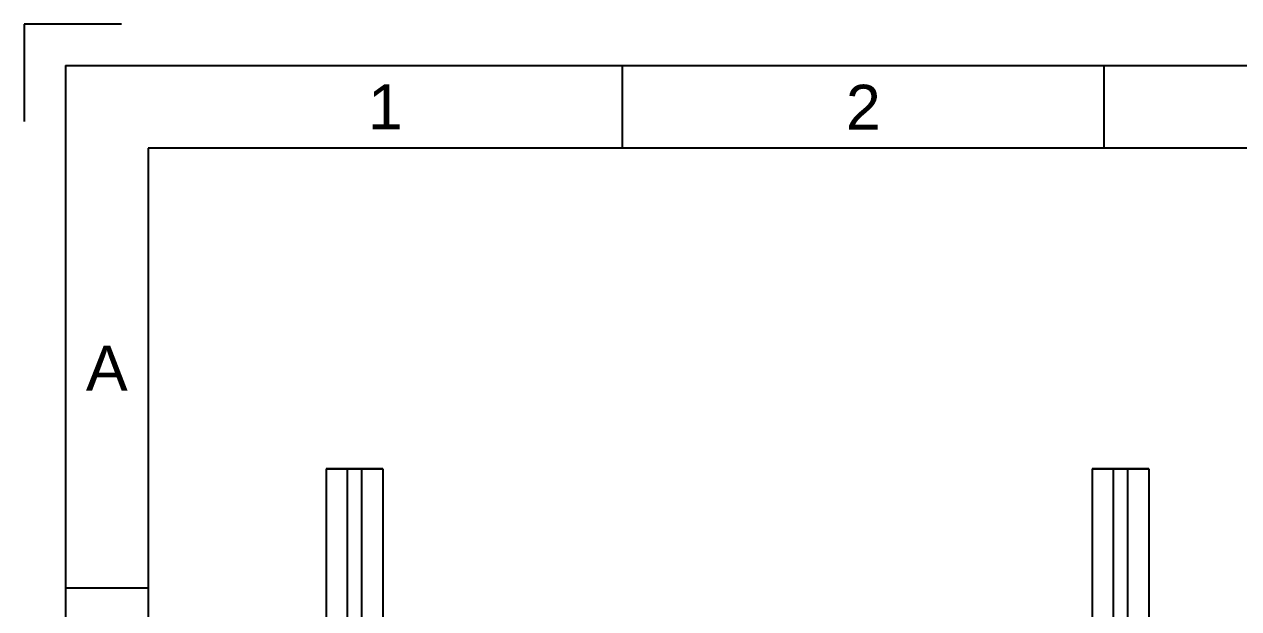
# Model space of a CAD drawing. Header units: millimetres. Extents: x 5415 to 11208, y 1449 to 3485.
# Drawn here: x 8328 to 9184, y 3073 to 3485 of the extents above; entities that cross this region are included whole.
import ezdxf
from ezdxf.enums import TextEntityAlignment as Align

# ---------------------------------------------------------------- set-up
doc = ezdxf.new("R2010")
doc.units = ezdxf.units.MM
doc.styles.get("Standard").update_dxf_attribs({"font": 'arial.ttf'})

# ---------------------------------------------------------------- blocks, each defined once
blk = doc.blocks.new('A$Cb9a4f6fb')
for p, q in [((0, 1696.97), (0, 1639.83)), ((57.14, 1696.97), (0, 1696.97)), ((24.24, 1672.73), (24.24, 24.24)), ((24.24, 1672.73), (2375.76, 1672.73)), ((351.52, 1624.24), (351.52, 1672.73)), ((634.34, 1624.24), (634.34, 1672.73)), ((2327.27, 1624.24), (72.73, 1624.24)), ((72.73, 1624.24), (72.73, 72.73)), ((72.73, 1365.66), (24.24, 1365.66))]:
    blk.add_line(p, q)
for s, p in [('1', (212.12, 1648.48)), ('2', (492.93, 1648.48)), ('A', (48.48, 1494.95))]:
    blk.add_text(s, height=26.29).set_placement(p, align=Align.MIDDLE)
at = {"color": 4, "flags": 1}
for tag, p in [('MATERIAL', (1858.59, 157.58)), ('DESIGNED', (1802.02, 92.93))]:
    blk.add_attdef(tag, text='', height=16.16, dxfattribs=at).set_placement(p, align=Align.MIDDLE)

msp = doc.modelspace()

# ---------------------------------------------------------------- linework, layer by layer
for p, q in [((8580.44341, 3171.8495), (8540.44341, 3171.8495)), ((8540.44341, 3171.8495), (8540.44341, 2285.73191)), ((8540.44341, 3171.8495), (8580.44341, 3171.8495)), ((8555.44341, 3171.8495), (8555.44341, 2285.73191)), ((8565.44341, 3171.8495), (8565.44341, 2285.73191)), ((8580.44341, 3171.8495), (8580.44341, 2285.73191)), ((9080.44341, 3171.8495), (9080.44341, 2285.73191)), ((9080.44341, 3171.8495), (9120.44341, 3171.8495)), ((9120.44341, 3171.8495), (9080.44341, 3171.8495)), ((9095.44341, 3171.8495), (9095.44341, 2285.73191)), ((9105.44341, 3171.8495), (9105.44341, 2285.73191)), ((9120.44341, 3171.8495), (9120.44341, 2285.73191))]:
    msp.add_line(p, q)

# ---------------------------------------------------------------- block references
at = {"xscale": 1.2, "yscale": 1.2, "zscale": 1.2}
msp.add_blockref('A$Cb9a4f6fb', (8327.72559, 1448.77028), dxfattribs=at)

doc.saveas('drawing.dxf')
